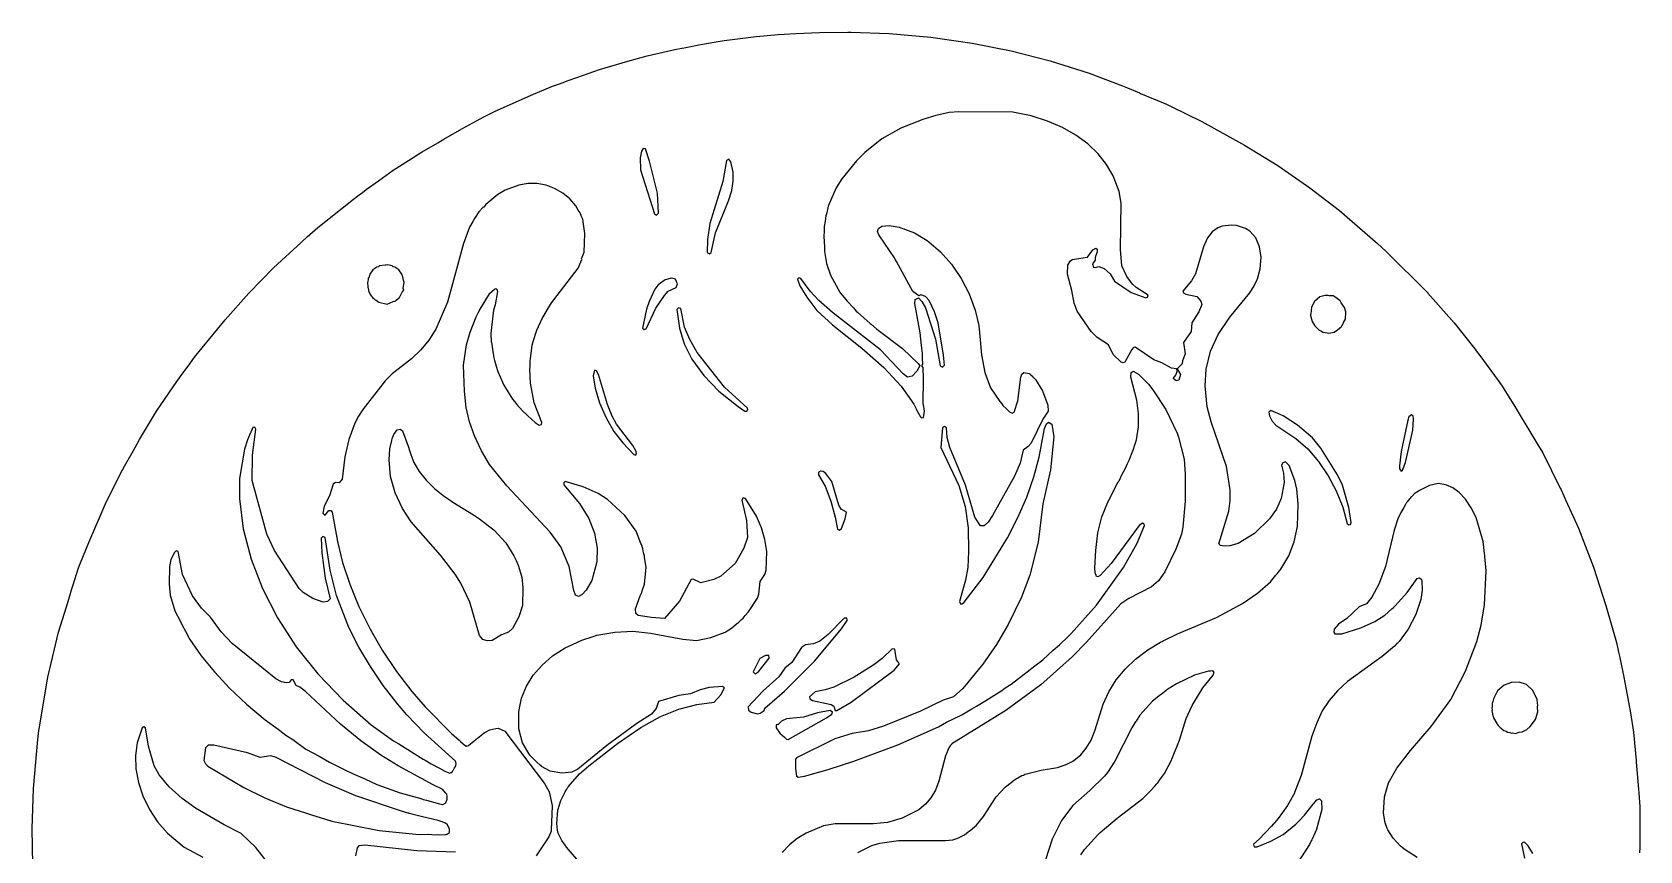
# Model space of a CAD drawing. Header units: millimetres. Extents: x 0 to 299, y 0 to 300.
# Drawn here: x 0.2 to 299.4, y 147.6 to 300 of the extents above; entities that cross this region are included whole.
import ezdxf

# ---------------------------------------------------------------- set-up
doc = ezdxf.new("R2010")
doc.units = ezdxf.units.MM
doc.layers.add('CUT', color=7, linetype='CONTINUOUS')

msp = doc.modelspace()

# ---------------------------------------------------------------- linework, layer by layer
at = {"layer": 'CUT'}
for points in [[(0.389, 141.7035), (0.1746, 151.6975), (0.3967, 159.1666), (1.2251, 168.2946), (1.4361, 169.9879), (1.4775, 170.2885), (3.0847, 179.9317), (5.0984, 188.2537), (6.5393, 192.9837), (7.1759, 195.0735), (7.5106, 196.1723), (7.7319, 196.8986), (8.8229, 200.2611), (9.1701, 201.1662), (10.7224, 204.9708), (13.9777, 212.4953), (16.9725, 218.5021), (17.3623, 219.1899), (18.7788, 221.6894), (19.3187, 222.642), (20.1573, 224.1218), (23.2998, 229.4204), (27.116, 234.9338), (28.4122, 236.7336), (28.6211, 237.0236), (29.1857, 237.8076), (30.4011, 239.4952), (36.0756, 246.4407), (40.4759, 251.368), (45.1131, 256.0861), (50.2168, 260.8314), (50.3633, 260.9645), (51.3854, 261.8928), (53.3391, 263.6058), (59.9892, 268.9124), (61.3197, 269.8886), (61.3285, 269.895), (62.3716, 270.6603), (64.6211, 272.3106), (67.396, 274.2659), (71.3828, 276.8542), (71.8688, 277.1592), (72.7713, 277.6856), (75.6758, 279.3799), (76.7891, 280.0294), (80.1734, 282.0036), (84.263, 284.2364), (86.2525, 285.1913), (93.0793, 288.2809), (97.0553, 289.9153), (98.3171, 290.3713), (99.3341, 290.7388), (99.7468, 290.8879), (101.5554, 291.5414), (105.7731, 293.012), (111.0787, 294.5504), (114.6714, 295.5441), (119.7822, 296.7247), (121.0875, 296.9795), (121.5376, 297.0674), (122.1543, 297.1877), (124.5449, 297.6543), (128.9958, 298.4425), (134.9604, 299.17), (139.0116, 299.5307), (142.3474, 299.7523), (146.7263, 299.9119), (152.0071, 299.9815), (152.5852, 299.9793), (159.7223, 299.7293), (167.4564, 299.0393), (175.169, 297.9332), (182.4158, 296.4899), (189.6716, 294.6303), (196.9058, 292.3284), (203.1447, 290.0081), (204.0274, 289.6337), (206.2759, 288.6799), (206.4929, 288.5878), (211.2935, 286.5515), (212.1674, 286.1337), (217.8663, 283.3562), (225.827, 278.961), (232.0354, 275.1261), (237.9716, 271.0194), (243.4983, 266.7527), (250.5684, 260.6627), (252.1355, 259.1994), (259.9313, 251.4303), (259.9586, 251.4023), (264.8616, 245.8415), (268.7232, 241.0269), (268.767, 240.967), (268.9761, 240.6814), (269.6433, 239.77), (273.0199, 235.1572), (273.7798, 234.0995), (276.1235, 230.3045), (277.3291, 228.314), (278.0087, 227.192), (280.2613, 223.4729), (281.34, 221.6921), (284.6069, 215.0956), (284.6207, 215.0653), (284.6878, 214.9182), (285.2745, 213.6309), (285.6492, 212.8087), (287.9906, 207.6717), (290.7978, 200.355), (293.0853, 193.2704), (295.0488, 186.3378), (295.404, 184.895), (295.4754, 184.5439), (295.6685, 183.5946), (296.362, 180.1848), (296.6891, 178.5768), (297.6854, 173.2748), (298.2416, 169.6472), (298.7395, 164.3947), (298.7649, 164.0975), (299.1968, 159.032), (299.258, 158.3137), (299.4044, 155.8471), (299.4189, 148.8614), (299.4096, 148.5313), (299.4008, 148.221), (299.3724, 147.2108)], [(153.854, 147.2525), (156.4916, 148.5716), (157.9642, 149.0108), (161.4356, 149.4914), (167.625, 149.5133), (168.1504, 149.4931), (168.6767, 149.5171), (170.1823, 149.5224), (171.574, 149.6448), (172.5028, 149.9307), (173.7396, 150.5541), (174.4066, 151.1043), (174.7764, 151.3311), (175.5571, 152.04), (175.5623, 152.0578), (175.8796, 152.3196), (177.2272, 153.9355), (179.6325, 157.6286), (181.2985, 159.4127), (183.0429, 160.8056), (183.2219, 160.9229), (184.4107, 161.5734), (184.6689, 161.6825), (184.901, 161.7806), (185.0336, 161.8366), (185.2623, 161.9333), (187.998, 162.5969), (191.0174, 163.0767), (192.6619, 163.6348), (193.5171, 164.089), (193.7161, 164.1733), (193.7839, 164.2306), (194.0953, 164.396), (195.3464, 165.4169), (196.3743, 166.675), (197.2727, 168.1799), (198.0613, 170.0848), (199.5345, 174.8534), (200.6025, 177.1971), (201.9317, 179.4074), (203.5937, 181.4075), (205.5219, 183.2786), (207.8513, 184.9974), (210.2015, 186.4168), (210.2382, 186.4368), (210.3162, 186.4793), (210.4879, 186.5728), (210.7001, 186.6884), (213.382, 188.0015), (220.591, 190.9928), (225.4892, 193.5946), (228.279, 195.5622), (230.6701, 197.6825), (231.6901, 198.9067), (231.8984, 199.1149), (232.078, 199.3722), (232.5946, 199.9922), (234.0566, 202.4762), (235.0789, 205.1088), (235.6671, 207.9548), (235.851, 212.1575), (235.5851, 214.8848), (235.2265, 216.5273), (234.1533, 219.32), (233.4804, 219.9936), (232.9558, 219.7834), (232.7109, 219.391), (233.0669, 217.9076), (233.1869, 216.1336), (232.6431, 213.1444), (231.798, 211.1487), (230.5133, 209.3565), (227.6666, 206.6565), (224.6387, 204.776), (223.0953, 204.3377), (222.109, 204.2718), (221.3391, 204.4079), (221.0348, 204.699), (222.8871, 210.7847), (223.1592, 212.7812), (223.1856, 214.7918), (222.4717, 219.1417), (219.609, 227.4278), (218.8794, 230.2582), (218.4895, 234.156), (218.6983, 237.2355), (219.4959, 240.5791), (220.9197, 243.692), (223.1075, 246.8984), (226.8233, 251.4541), (227.6615, 252.7531), (228.2242, 254.0487), (228.7322, 255.9342), (228.9038, 258.0781), (228.6194, 260.0154), (227.937, 261.6845), (226.8009, 262.9282), (226.026, 263.4115), (224.3497, 263.9833), (223.3964, 264.0776), (221.6955, 263.8837), (220.8576, 263.5596), (219.8032, 262.819), (218.9295, 261.6783), (218.2044, 260.0462), (216.7307, 255.0042), (215.9882, 253.7097), (214.3528, 251.7936), (214.4597, 251.4439), (214.8855, 251.2347), (216.981, 250.7884), (217.6893, 249.9238), (217.9198, 249.2555), (217.3514, 247.9255), (216.0094, 245.8638), (215.9267, 244.268), (214.4949, 242.2116), (214.7968, 240.0952), (214.2623, 238.8135), (214.2211, 238.221), (213.3175, 237.3307), (213.9092, 236.2531), (213.6277, 235.1844), (213.0846, 235.0567), (212.5365, 235.5109), (213.0805, 236.1047), (213.3302, 236.9824), (213.177, 237.3153), (212.2293, 237.4589), (210.4577, 238.4191), (208.9504, 238.9647), (205.4961, 241.312), (205.1773, 241.2628), (204.8499, 240.8755), (203.5729, 238.5688), (203.2589, 238.3958), (202.892, 238.5233), (201.4006, 239.9568), (200.4975, 241.749), (198.4223, 243.1405), (197.2681, 244.2327), (194.6976, 248.0356), (194.1079, 249.5109), (193.7123, 251.8607), (192.8717, 254.8966), (192.9382, 256.5774), (193.3609, 257.3549), (193.7543, 257.6617), (196.6318, 258.0668), (197.5802, 259.4796), (198.1497, 259.754), (198.3865, 259.5804), (198.4303, 259.1017), (198.0246, 258.0066), (198.0279, 257.5332), (197.5123, 256.8778), (197.7185, 256.2511), (198.0347, 256.1528), (198.7254, 256.3543), (199.7006, 255.982), (200.8346, 254.9992), (201.6135, 253.6552), (204.7207, 251.532), (207.4536, 250.5419), (207.7966, 250.6664), (207.886, 251.0202), (205.6597, 252.4637), (205.0027, 253.0839), (203.9298, 254.472), (203.0268, 256.4593), (202.7736, 259.4918), (202.8628, 268.1745), (202.507, 270.3233), (201.3865, 273.2353), (200.1293, 275.3719), (198.5642, 277.3562), (196.6706, 279.1664), (194.4387, 280.7962), (191.9429, 282.2193), (189.1539, 283.4046), (186.1155, 284.4076), (182.7392, 285.0922), (172.6618, 285.152), (170.8796, 285.002), (168.3832, 284.4435), (165.9805, 283.7223), (161.8671, 282.1246), (158.3085, 280.0913), (155.1524, 277.5545), (153.6169, 276.0193), (150.8737, 272.6868), (149.8319, 270.9942), (148.3505, 267.5661), (148.1057, 266.3319), (147.8961, 265.784), (147.7947, 264.7641), (147.6038, 263.8015), (147.61, 262.9044), (147.5159, 261.9578), (147.6297, 260.0248), (147.6357, 259.1492), (148.0148, 256.902), (148.7496, 254.7486), (150.5957, 251.4708), (151.3432, 250.6114), (151.8537, 249.9177), (153.0367, 248.6644), (153.5546, 248.069), (153.8099, 247.8453), (153.811, 247.8441), (156.1618, 245.7627), (156.3368, 245.6309), (157.3919, 244.7063), (162.2009, 241.0981), (165.0934, 238.3258), (165.4143, 237.8543), (164.8525, 236.8468), (163.9832, 235.9327), (163.1308, 235.7646), (162.2696, 236.3694), (158.0545, 240.8199), (149.1511, 247.81), (146.6279, 250.0324), (145.0139, 251.7382), (143.2292, 254.1477), (142.9044, 254.2418), (142.6113, 254.0115), (143.0825, 252.7296), (144.3612, 250.6151), (146.2586, 248.181), (149.1423, 245.5047), (154.6283, 241.1574), (158.6835, 237.5517), (161.9058, 234.0858), (164.2692, 230.7351), (164.7302, 229.8639), (164.7873, 229.6547), (165.5057, 228.3675), (165.7152, 228.1879), (166.0744, 228.2478), (166.284, 229.4152), (166.1044, 230.6724), (166.0495, 230.7305), (166.0741, 235.5245), (166.0065, 237.5821), (165.7941, 237.8734), (165.9764, 238.1841), (165.9252, 239.2467), (165.8841, 239.6572), (165.8941, 240.1848), (165.6858, 241.6428), (165.4484, 244.0188), (164.4884, 249.4532), (164.5503, 250.1886), (165.15, 250.5237), (165.7984, 249.8284), (166.4536, 248.6387), (168.3111, 242.8256), (169.2108, 237.8863), (169.6324, 237.6205), (169.9703, 237.9868), (169.8178, 239.8625), (168.8373, 245.8454), (168.151, 247.9347), (167.1115, 250.0477), (166.4307, 250.7519), (165.5588, 251.0566), (165.1939, 250.8969), (164.09, 251.6982), (161.0413, 257.3007), (160.9011, 257.5851), (160.8333, 257.683), (160.6815, 257.9619), (157.8699, 262.0603), (157.7619, 262.2779), (157.5138, 262.8924), (157.6913, 263.4152), (158.3344, 263.8405), (159.718, 263.9594), (161.531, 263.6793), (164.41, 262.6301), (166.7472, 261.1941), (167.098, 260.9462), (169.2626, 259.0905), (171.3103, 256.8054), (173.0973, 254.1471), (174.5769, 251.2843), (175.6964, 248.2375), (176.3599, 245.375), (176.5076, 244.08), (176.85, 239.8833), (177.5052, 236.6153), (178.573, 233.7454), (180.2717, 231.1997), (180.6459, 230.8133), (180.8576, 230.4986), (181.5436, 229.8863), (182.1209, 229.2902), (182.5842, 229.0636), (182.932, 229.2096), (183.6215, 231.3233), (184.1971, 235.7746), (184.4004, 236.3276), (184.7895, 236.6221), (185.759, 236.4412), (185.8785, 236.3879), (186.0857, 236.1989), (186.4042, 235.8507), (186.5259, 235.7176), (186.6345, 235.599), (186.9176, 235.2895), (188.2507, 233.2139), (189.2027, 230.5307), (189.2597, 229.4016), (188.2951, 227.9176), (186.1105, 223.4878), (185.5445, 222.8175), (184.6107, 222.1599), (184.0558, 219.7146), (182.9928, 217.3431), (178.9477, 209.9721), (178.1304, 208.7901), (177.3566, 208.0497), (176.6662, 208.05), (175.6659, 209.7061), (173.8944, 215.6774), (170.9594, 222.6602), (170.5101, 224.5466), (170.3752, 226.3131), (169.9897, 226.5774), (169.6391, 226.3183), (169.2801, 222.6836), (172.6512, 215.5866), (173.8557, 211.6632), (174.4245, 207.6808), (174.4861, 203.3111), (174.3048, 200.292), (173.9102, 197.9897), (172.7967, 193.9769), (172.9806, 193.5864), (173.311, 193.5523), (173.6456, 193.8492), (177.1941, 198.4737), (181.7491, 205.8271), (183.6602, 209.6178), (185.3003, 213.4033), (186.6143, 217.1928), (187.6351, 220.8872), (188.6268, 226.1935), (188.9673, 227.0871), (189.319, 227.3658), (189.9779, 227.005), (190.3208, 224.669), (189.7212, 218.4943), (188.3108, 212.1839), (187.4131, 205.0353), (185.8828, 198.914), (184.313, 194.7787), (181.8246, 189.6826), (179.6953, 185.9936), (177.1359, 182.3496), (173.4208, 177.7655), (171.6806, 176.2471), (169.76, 175.6147), (165.521, 173.6018), (158.6262, 170.7545), (155.8377, 169.9147), (152.781, 169.397), (149.5768, 168.4271), (142.4246, 164.8987), (142.249, 164.6106), (142.2471, 162.8966), (142.4521, 161.4847), (142.7697, 161.295), (143.923, 161.4574), (148.3451, 162.711), (153.1114, 164.2699), (161.2841, 167.3124), (168.8722, 170.6873), (170.3891, 171.5034), (173.1913, 172.906), (175.0827, 174.0283), (175.9225, 174.4801), (176.8558, 175.0805), (177.6716, 175.5646), (180.6331, 177.4497), (181.3017, 177.9405), (182.3741, 178.6304), (185.3687, 180.9259), (186.2341, 181.5612), (186.5765, 181.8518), (188.2831, 183.16), (190.2122, 184.9374), (191.3685, 185.9187), (192.9834, 187.4906), (193.5699, 188.0309), (198.2584, 193.2841), (203.3154, 200.3427), (205.844, 204.8642), (207.219, 208.1198), (207.1453, 208.4099), (206.8494, 208.5656), (206.203, 208.118), (200.9862, 201.0497), (198.9721, 198.8252), (198.5329, 198.5872), (198.2662, 198.6645), (198.0213, 199.3354), (197.9851, 200.2354), (198.1352, 203.4583), (198.5578, 206.801), (199.2782, 209.7426), (200.3717, 212.5079), (202.3008, 216.253), (202.5043, 216.4837), (203.0731, 217.6651), (203.6987, 218.8034), (204.0704, 219.6885), (204.4435, 220.4129), (204.7963, 221.4176), (205.1804, 222.3324), (205.3514, 222.9984), (205.7442, 224.1169), (206.0969, 226.4869), (206.0957, 228.9654), (205.7986, 231.4502), (204.6893, 235.7493), (204.7252, 236.6501), (205.0914, 236.8978), (206.094, 236.3298), (207.9376, 234.4541), (208.7504, 233.3921), (211.1851, 229.7145), (213.2893, 225.3522), (213.5651, 224.6138), (214.5971, 220.5134), (214.8074, 217.6756), (214.8074, 212.651), (214.3815, 207.8394), (214.0753, 206.5305), (213.0201, 203.7297), (210.9876, 199.4851), (209.8524, 197.8524), (208.4961, 196.7494), (204.303, 194.5791), (202.7911, 193.5426), (196.4383, 186.4143), (193.7671, 183.6823), (187.9026, 178.4792), (181.4206, 173.6787), (171.3694, 167.4757), (171.2897, 167.3801), (171.196, 167.323), (171.1157, 167.1715), (170.8691, 166.8757), (170.1731, 165.2815), (168.9424, 160.5165), (168.2977, 158.8576), (167.4417, 157.4509), (166.4492, 156.2765), (165.2076, 155.2173), (162.0931, 153.6717), (159.3731, 152.8762), (156.7777, 152.5745), (149.6414, 152.6315), (147.4941, 152.2165), (144.2365, 150.8353), (142.5623, 149.847), (141.1228, 148.6684), (139.7925, 147.2464)], [(102.6446, 144.7038), (99.6537, 148.268), (99.5217, 148.4461), (99.4244, 148.5773), (99.1866, 148.8981), (98.7425, 149.4969), (98.101, 150.8532), (97.9589, 151.4372), (97.8548, 152.678), (98.0424, 155.119), (98.1339, 155.5053), (98.2165, 155.7758), (98.241, 155.856), (98.267, 155.9412), (98.5676, 156.9258), (99.3844, 158.5675), (99.6674, 159.0312), (99.7777, 159.2118), (99.8553, 159.3389), (99.9437, 159.4838), (102.0675, 161.9028), (103.7706, 163.3949), (109.1003, 167.5569), (113.4826, 170.559), (117.1551, 172.6067), (120.5294, 173.9636), (123.8808, 174.8404), (127.1304, 175.2288), (128.3723, 176.5921), (129.0582, 177.8884), (128.6846, 178.1678), (126.16, 177.957), (124.5009, 177.5568), (122.72, 176.8275), (120.5119, 176.4692), (116.7724, 175.3672), (116.3306, 174.0614), (115.454, 173.025), (112.7382, 171.295), (107.1356, 167.1681), (101.7637, 162.8028), (100.6191, 162.2467), (98.7865, 162.0633), (96.5727, 162.4101), (94.9981, 163.2872), (94.9926, 163.292), (94.9687, 163.313), (94.7358, 163.518), (94.1165, 164.063), (92.8046, 165.414), (91.4584, 167.6566), (90.7902, 170.2831), (90.7615, 173.4698), (90.7942, 173.7689), (90.8019, 173.8388), (90.8032, 173.8505), (90.8035, 173.8531), (91.2487, 175.9846), (92.1602, 178.2033), (93.451, 180.2874), (95.092, 182.1659), (97.0405, 183.8734), (99.3901, 185.3664), (100.7253, 186.011), (102.465, 186.7783), (104.6005, 187.4921), (105.2946, 187.7161), (108.6244, 188.3128), (112.0075, 188.4643), (115.2724, 188.1047), (121.2993, 186.9958), (123.8089, 186.7593), (126.522, 187.2662), (129.1447, 188.3022), (130.3231, 189.0129), (131.261, 189.8264), (131.7336, 190.1614), (132.1985, 190.6394), (132.4991, 190.9001), (132.8965, 191.3573), (132.9067, 191.3677), (132.911, 191.3739), (133.5022, 192.0539), (135.1594, 194.6079), (135.4336, 195.3493), (135.7093, 197.7116), (136.5243, 198.988), (136.8063, 199.846), (136.9141, 203.3226), (136.5572, 205.5046), (135.9195, 207.6785), (134.9725, 209.8758), (132.9643, 213.1362), (132.4944, 213.2674), (132.2598, 212.8742), (133.1454, 209.0865), (133.2941, 205.8853), (132.6225, 203.9209), (131.0416, 201.0903), (128.3405, 198.7206), (127.0493, 198.0556), (124.6247, 197.4753), (123.2272, 198.1562), (122.865, 198.0773), (120.6645, 194.0745), (117.8669, 190.8294), (115.4286, 190.9814), (112.9873, 191.3826), (112.5413, 191.7317), (112.4629, 192.6448), (113.365, 195.0715), (113.6322, 195.6645), (113.6947, 195.9586), (114.169, 197.2346), (114.4379, 200.3542), (114.1383, 202.1703), (114.138, 202.5177), (113.9913, 203.0612), (113.873, 203.7778), (113.6258, 204.4148), (113.5745, 204.6047), (113.4841, 204.7796), (112.6006, 207.0555), (110.4995, 209.9791), (107.2683, 212.9994), (105.5211, 214.0768), (102.752, 215.3283), (99.3769, 216.3072), (99.1265, 216.0926), (99.1486, 215.7296), (102.0586, 212.2455), (103.7978, 209.4651), (104.8555, 206.7064), (105.3363, 203.9116), (105.2736, 201.3511), (104.3494, 197.9037), (103.2728, 196.08), (102.5776, 195.3169), (101.8946, 194.9034), (101.3126, 195.1604), (101.0002, 196.0348), (100.161, 200.5189), (98.5977, 204.1712), (96.5929, 206.912), (88.5351, 215.5095), (85.3243, 219.5005), (83.804, 222.0247), (82.5172, 224.8078), (81.5769, 227.447), (80.9754, 230.0939), (80.6425, 233.1186), (80.4926, 237.9988), (81.0383, 241.7415), (81.705, 244.161), (82.834, 247.0054), (83.0742, 247.4793), (83.1876, 247.703), (83.2385, 247.8032), (83.394, 248.1101), (85.2772, 251.2575), (85.301, 251.2872), (85.3016, 251.2879), (85.3179, 251.3083), (85.3598, 251.3605), (86.2164, 252.1596), (86.4571, 252.2697), (86.687, 252.1564), (86.7787, 251.681), (86.365, 249.2407), (86.0306, 248.2138), (85.5218, 243.9632), (85.6116, 242.2869), (85.6929, 242.2923), (85.9327, 240.5021), (85.937, 240.3942), (85.9656, 240.2569), (86.0534, 239.6013), (86.2529, 238.8777), (86.39, 238.2194), (86.5417, 237.8302), (86.8283, 236.7909), (87.7028, 234.8504), (87.9424, 234.2353), (88.2781, 233.7388), (89.5992, 231.6753), (89.9664, 231.2412), (90.3686, 230.6462), (90.9028, 230.1345), (91.5293, 229.3941), (92.2653, 228.725), (92.3294, 228.6509), (92.446, 228.5607), (93.784, 227.3444), (94.563, 226.7896), (95.0116, 226.9197), (95.0672, 227.2852), (93.6371, 230.9628), (92.9193, 234.6418), (92.8364, 237.2191), (92.8566, 237.7727), (92.8688, 238.1084), (92.8948, 238.8229), (92.9078, 239.1806), (93.2735, 241.6824), (93.4488, 242.4006), (94.0998, 244.5253), (95.0906, 246.6965), (96.8677, 249.598), (97.2877, 250.1698), (101.8059, 256.0566), (102.4645, 257.6431), (102.446, 257.7842), (102.9201, 259.0174), (103.0626, 262.4963), (102.7509, 264.6792), (102.7431, 264.7595), (102.7371, 264.776), (102.6833, 265.1531), (102.4135, 265.6728), (102.1716, 266.3429), (101.8078, 266.8394), (101.3934, 267.6376), (100.2518, 268.9551), (98.9281, 270.0218), (97.406, 270.8916), (95.8532, 271.468), (94.1229, 271.8), (92.4265, 271.8), (90.7462, 271.4831), (88.2343, 270.5723), (86.828, 269.735), (84.6423, 267.8711), (84.2497, 267.4252), (84.1402, 267.3698), (83.3209, 266.548), (82.4857, 265.3128), (82.188, 264.7085), (81.5594, 263.6466), (80.4514, 260.6558), (77.4827, 249.6876), (75.2982, 244.6599), (74, 242.632), (72.521, 240.8168), (70.7965, 239.1785), (67.1707, 236.3899), (65.8788, 235.0709), (61.6987, 229.7296), (60.9416, 228.5201), (60.2304, 227.1815), (59.1074, 224.1609), (58.402, 220.9271), (57.8488, 216.7388), (57.32, 216.0692), (56.6354, 216.1687), (56.2171, 215.8034), (55.5143, 213.6553), (54.5039, 211.7169), (54.2596, 210.4247), (54.6848, 210.0747), (55.4158, 210.9588), (55.7732, 210.9223), (56.0434, 210.6518), (56.9951, 205.1622), (57.9495, 201.2604), (59.292, 197.2063), (60.0558, 195.3583), (60.0588, 195.3496), (60.064, 195.3385), (60.9931, 193.0902), (63.023, 188.9724), (65.3522, 184.9129), (67.9787, 180.9745), (70.8161, 177.2125), (73.3404, 174.3917), (78.2393, 169.4031), (79.6342, 168.1795), (79.801, 168.0216), (79.8881, 167.9568), (80.849, 167.1139), (81.0078, 167.1235), (81.0929, 167.0602), (81.4009, 167.1543), (82.4383, 168.0796), (84.3163, 169.5638), (85.3757, 170.1064), (86.4901, 170.3611), (86.8929, 170.4132), (88.1526, 169.8465), (95.5611, 160.1026), (96.4229, 158.5711), (96.9753, 156.0098), (96.9829, 155.8621), (96.7986, 151.4772), (96.7545, 151.2647), (96.3199, 150.1785), (93.9583, 146.6638)], [(257.9687, 146.3626), (255.7103, 147.7834), (254.8755, 148.431), (253.5064, 149.9186), (252.5013, 151.4801), (252.3991, 151.7135), (251.9871, 152.8124), (251.7189, 154.5718), (251.8956, 157.6172), (252.6211, 160.2341), (254.1672, 162.9746), (256.7291, 166.2635), (260.5995, 170.7353), (264.2065, 175.776), (266.9655, 180.9974), (269.0527, 186.5692), (269.8638, 189.5742), (270.4849, 193.3623), (270.8135, 199.676), (270.5529, 202.3674), (270.5444, 202.5832), (270.4978, 202.937), (270.2818, 205.1689), (268.9223, 209.6147), (268.0082, 211.4485), (266.9434, 213.0549), (265.7934, 214.2606), (264.6125, 215.1619), (263.2882, 215.723), (261.873, 215.9393), (260.2814, 215.604), (258.3994, 214.6688), (258.2372, 214.5498), (257.4355, 214.0041), (257.3416, 213.8925), (257.2869, 213.8524), (257.0008, 213.534), (256.8568, 213.4801), (256.1321, 212.5674), (255.979, 212.3971), (255.9397, 212.3251), (255.8926, 212.2658), (255.7727, 212.0194), (255.4892, 211.5006), (254.9346, 210.5669), (254.8043, 210.247), (254.4325, 209.5663), (253.6898, 207.2866), (252.0914, 200.5134), (250.8337, 197.2196), (249.5066, 194.8031), (248.5534, 193.5399), (247.1993, 192.9986), (244.8679, 190.8424), (243.3117, 189.7665), (242.5519, 188.8234), (242.4388, 188.2814), (242.6242, 187.9785), (243.9219, 187.9601), (247.4991, 189.0763), (250.1001, 190.2725), (251.964, 191.4302), (253.2583, 192.651), (253.4782, 192.8305), (253.7833, 193.1461), (254.5203, 193.8413), (256.1106, 195.6425), (257.976, 198.285), (258.4072, 198.389), (258.7575, 198.0564), (258.8346, 197.8507), (258.8872, 196.122), (258.6505, 194.3566), (257.7117, 191.5763), (256.3168, 188.8521), (254.5936, 186.5642), (254.4197, 186.3798), (254.3021, 186.2551), (254.2102, 186.1577), (253.7687, 185.6894), (251.428, 183.7516), (245.0101, 179.1256), (243.116, 177.3816), (241.575, 175.5398), (240.3027, 173.6094), (239.2713, 171.4239), (238.3823, 168.9019), (236.3781, 161.6049), (235.2921, 158.7346), (235.1684, 158.4387), (235.1665, 158.4342), (235.138, 158.366), (235.1144, 158.3097), (233.8053, 156.0439), (232.9199, 154.7166), (232.0864, 153.5811), (232.0194, 153.5032), (231.7853, 153.2311), (231.3457, 152.72), (231.237, 152.5937), (230.8747, 152.1726), (228.5663, 149.7297), (227.4877, 148.8058), (227.6169, 148.3244), (228.1943, 148.3384), (230.7297, 149.3802), (233.0476, 150.6099), (235.3693, 152.5399), (235.8778, 153.0573), (235.9347, 153.1045), (236.0013, 153.1831), (237.0085, 154.2079), (238.599, 156.2463), (238.6964, 156.3612), (238.7808, 156.4608), (238.9072, 156.6098), (239.3164, 157.0923), (239.8184, 157.2594), (240.1552, 156.8743), (240.2167, 155.2826), (239.2627, 151.6168), (239.2509, 151.5811), (239.2486, 151.5744), (239.2483, 151.5733), (239.2458, 151.5659), (238.4198, 149.7443), (238.3568, 149.6169), (238.3447, 149.5923), (238.2682, 149.4377), (237.9289, 148.7513), (235.6512, 145.224)], [(195.3622, 146.8601), (196.0338, 147.8538), (198.5251, 150.5768), (198.7592, 150.8051), (198.8495, 150.8932), (198.8738, 150.917), (198.9443, 150.9858), (202.1112, 153.6635), (206.9222, 157.2889), (207.9018, 158.3362), (208.267, 158.6648), (209.0593, 159.5737), (209.4881, 160.0322), (209.7137, 160.2622), (210.0081, 160.7311), (210.9415, 161.987), (211.6213, 163.3011), (212.0215, 163.9387), (212.2508, 164.5181), (212.3108, 164.6341), (212.4129, 164.9278), (213.7067, 168.197), (214.9977, 172.2189), (216.0608, 174.6481), (218.073, 177.8922), (218.6216, 178.598), (220.014, 180.2647), (220.1865, 180.8385), (220.0367, 180.9264), (220.0373, 180.9914), (219.9213, 180.9941), (219.7846, 181.0744), (219.4896, 181.0041), (219.1453, 181.012), (216.5432, 180.2514), (213.1941, 178.6676), (211.5885, 177.685), (210.32, 176.6884), (210.2584, 176.6495), (210.1885, 176.5852), (208.7079, 175.4219), (206.3681, 172.85), (205.6592, 171.7179), (205.5472, 171.5765), (205.446, 171.3774), (204.8693, 170.4563), (201.7244, 164.2874), (200.3462, 162.13), (199.7924, 161.5016), (197.02, 158.7895), (193.873, 156.0088), (191.739, 153.1996), (190.0316, 149.7569), (187.4993, 141.8592)], [(45.1792, 143.8895), (41.8192, 148.2046), (39.0785, 150.8317), (35.9319, 152.3949), (30.5608, 155.4866), (28.0686, 157.3184), (25.7032, 159.503), (23.8442, 161.7516), (22.8775, 163.4118), (21.8585, 167.0392), (21.292, 170.4967), (20.9858, 170.6418), (20.6594, 170.4604), (19.6945, 167.7043), (19.3992, 165.3468), (19.4856, 162.8638), (19.9553, 160.3155), (20.7816, 157.796), (21.9884, 155.291), (23.4871, 152.9717), (25.3435, 150.8778), (28.4582, 148.263), (31.9531, 146.3655)], [(78.9928, 147.3507), (71.7742, 147.5753), (62.1082, 148.622), (60.9819, 148.507), (60.6444, 148.103), (60.3622, 146.6578)], [(279.5052, 147.0537), (278.6498, 148.4871), (278.0319, 149.1301), (277.7159, 149.2146), (277.3936, 148.8506), (277.9371, 146.1949)]]:
    msp.add_lwpolyline(points, dxfattribs=at)
for points in [[(113.5816, 277.8359), (113.329, 276.5733), (113.4213, 274.3632), (115.985, 266.1773), (116.4137, 265.9252), (116.7407, 266.2999), (116.591, 270.0287), (115.1019, 275.9742), (114.357, 278.2604), (113.8982, 278.3443)], [(130.2424, 275.837), (129.8636, 276.3452), (129.4067, 276.082), (128.7393, 272.1655), (126.292, 264.3511), (125.8743, 261.3536), (125.842, 258.9723), (126.2307, 258.7306), (126.57, 258.9895), (127.3817, 262.5929), (129.8021, 268.5699), (130.4014, 270.5186), (130.6613, 272.2523), (130.635, 273.9404)], [(65.9881, 256.6198), (65.902, 256.5989), (64.833, 256.4609), (64.6386, 256.2925), (64.3281, 256.2172), (63.5984, 255.7069), (63.0281, 254.9215), (62.8933, 254.4463), (62.7342, 254.2028), (62.7235, 253.8481), (62.5946, 253.394), (62.6858, 252.6002), (62.6818, 252.4657), (62.7122, 252.3711), (62.7662, 251.9011), (62.8632, 251.7294), (62.9004, 251.4937), (63.0437, 251.3386), (63.1136, 251.1207), (63.3566, 250.8566), (63.5018, 250.5997), (63.7909, 250.3845), (64.0008, 250.1563), (64.2189, 250.0658), (64.7194, 249.6931), (66.2286, 249.3525), (67.4004, 249.8415), (67.7182, 249.9141), (67.8507, 250.0294), (67.8778, 250.0407), (68.3719, 250.4829), (68.519, 250.6109), (68.7091, 250.9656), (69.0635, 251.5991), (69.329, 251.9497), (69.2619, 252.2322), (69.4141, 253.4075), (69.3075, 253.7803), (69.1929, 254.4444), (69.0778, 254.5839), (68.9813, 254.9215), (68.411, 255.7069), (67.6813, 256.2172), (67.3868, 256.2872), (67.1765, 256.4609), (66.3367, 256.6551), (66.0147, 256.6135)], [(120.2688, 253.1082), (119.9232, 253.9788), (119.1536, 254.1948), (117.9759, 253.8621), (116.6864, 252.9143), (116.0823, 252.1396), (115.0001, 249.8614), (114.5222, 248.4018), (113.7862, 244.9009), (114.0711, 244.6215), (114.4764, 244.769), (116.2555, 248.606), (117.8528, 250.9676), (118.5785, 251.7444), (120.0774, 252.471)], [(122.9481, 239.1199), (125.1743, 236.0661), (128.0119, 233.1401), (131.5707, 230.2687), (132.8248, 229.4042), (133.2219, 229.4152), (133.4002, 229.6933), (133.3007, 230.0083), (129.0614, 233.8643), (123.9329, 240.3735), (122.5986, 242.7692), (121.6085, 245.0493), (120.9013, 248.5259), (120.4976, 248.6739), (120.1992, 248.3223), (120.6572, 244.8888), (121.5255, 241.9574)], [(240.8717, 250.966), (239.8365, 250.7172), (238.8633, 249.8296), (238.2876, 248.7683), (238.1649, 247.5501), (238.126, 247.3816), (238.1428, 247.3303), (238.1306, 247.2096), (238.4217, 246.1272), (238.9415, 245.2783), (239.3276, 244.9027), (239.356, 244.8601), (239.4066, 244.8259), (239.6451, 244.5939), (240.1536, 244.3208), (240.3914, 244.1599), (240.4781, 244.1464), (240.5073, 244.1307), (241.5033, 243.9417), (242.4909, 244.1141), (242.76, 244.3199), (242.8493, 244.3466), (243.8487, 245.131), (243.8718, 245.1701), (243.9174, 245.2049), (244.1349, 245.614), (244.2825, 245.8631), (244.2889, 245.9036), (244.6249, 246.5355), (244.6874, 247.9186), (244.439, 248.7028), (243.8235, 249.5919), (243.6215, 249.9608), (242.644, 250.7144), (242.5131, 250.7406), (242.3206, 250.8751), (241.6206, 250.919), (241.3916, 250.9648), (241.3012, 250.939)], [(107.2539, 230.6425), (105.5776, 236.2701), (105.1885, 236.9586), (104.8592, 237.0484), (104.6197, 235.9708), (104.949, 233.7257), (105.7871, 230.9718), (107.0144, 228.158), (108.4513, 225.6435), (110.1276, 223.5182), (112.193, 221.3629), (112.4924, 221.2432), (112.672, 221.4827), (112.6121, 221.9317), (111.9835, 223.0392), (108.9602, 227.0205), (108.122, 228.4872)], [(230.7175, 229.5698), (230.3489, 229.2531), (230.5108, 228.5324), (230.9974, 227.5879), (231.6718, 226.7981), (235.3962, 224.3294), (237.6056, 222.3869), (239.5923, 220.0653), (241.3998, 217.4097), (242.887, 214.584), (244.1224, 211.5756), (244.9549, 208.5032), (245.2276, 208.2619), (245.5513, 208.3276), (245.7052, 208.6937), (245.2225, 211.5108), (244.1006, 215.6492), (243.1208, 217.5496), (240.0254, 222.5506), (238.4734, 224.46), (235.6695, 226.8195), (233.0137, 228.5491)], [(254.9787, 218.2498), (255.2182, 218.4294), (255.8169, 219.8962), (257.134, 225.9129), (257.2837, 228.0083), (257.2238, 228.5172), (256.8945, 228.7267), (256.4156, 228.3376), (256.236, 227.7688), (254.9787, 221.9317), (254.6794, 219.2376), (254.7093, 218.6988)], [(39.4769, 207.5367), (40.9186, 201.8886), (43.0194, 196.3849), (45.852, 190.9231), (49.3336, 185.5803), (53.3693, 180.506), (58.0799, 175.6149), (63.3048, 171.0483), (67.4436, 168.0716), (68.3176, 167.5324), (68.404, 167.4713), (72.9613, 164.6418), (73.3329, 164.4382), (74.4642, 163.7402), (75.99, 162.9826), (77.0053, 162.4264), (77.8954, 162.0571), (78.1934, 162.1329), (78.2802, 162.1281), (78.5493, 162.5956), (78.6136, 162.6551), (78.646, 162.7635), (78.783, 163.0015), (78.9546, 163.2652), (78.9736, 163.3326), (79.005, 163.3872), (79.0083, 163.4559), (79.1157, 163.837), (79.0383, 164.0723), (79.0432, 164.1729), (78.9894, 164.2208), (78.9728, 164.2713), (73.138, 169.5112), (73.1352, 169.5139), (69.9165, 172.8836), (68.155, 174.9131), (65.5285, 178.3246), (63.1275, 181.8673), (60.9655, 185.5024), (59.1027, 189.1706), (56.8212, 195.0888), (55.6205, 199.804), (54.7073, 205.8769), (54.2903, 206.0798), (53.9809, 205.7776), (54.0918, 203.0777), (54.7416, 198.3191), (55.6477, 194.4618), (55.1509, 193.9694), (54.3433, 193.8832), (52.4416, 194.5334), (50.5939, 195.6841), (49.8738, 196.4028), (45.2868, 203.5098), (43.8449, 206.5125), (41.0993, 216.5041), (41.1593, 221.2212), (41.8383, 226.0798), (41.6168, 226.4191), (41.2458, 226.3999), (40.2269, 224.095), (39.7135, 222.3467), (38.7961, 216.8732), (38.7674, 213.0946)], [(70.3874, 222.0836), (70.68, 221.3831), (71.2107, 219.8965), (72.2406, 218.1692), (73.5108, 216.5781), (75.0524, 215.0401), (76.9169, 213.5616), (77.4342, 213.2318), (77.8542, 212.9267), (77.9351, 212.8638), (77.9738, 212.8398), (78.4978, 212.4592), (82.3284, 210.1114), (83.4326, 209.4074), (86.185, 207.2864), (88.3658, 204.9177), (89.8522, 202.5124), (90.2708, 201.6506), (90.6565, 200.7541), (91.3218, 198.5197), (91.4788, 196.5137), (91.4142, 193.2689), (90.7662, 191.1515), (89.5974, 188.9931), (88.8306, 188.2551), (87.5331, 187.7847), (85.7974, 186.7403), (84.8695, 186.6411), (84.0843, 186.9287), (83.4452, 187.6309), (81.6492, 193.8522), (79.973, 197.3848), (78.9033, 199.1062), (76.2094, 202.6288), (70.7092, 208.8241), (69.1181, 211.2861), (67.7305, 214.2394), (66.9052, 217.2587), (66.604, 220.3655), (66.7529, 222.3899), (67.0922, 223.942), (67.0972, 223.9599), (67.1063, 223.9926), (67.2088, 224.3582), (67.2349, 224.4514), (67.3511, 224.7944), (67.4826, 225.0722), (68.1279, 225.9639), (68.7012, 226.0604), (69.1241, 225.741), (70.138, 222.9011)], [(150.3265, 211.9189), (149.0088, 216.305), (147.8996, 217.8038), (147.4054, 218.2141), (146.8909, 218.2592), (146.5703, 217.9929), (146.5354, 217.5562), (147.759, 215.4476), (148.8177, 212.6701), (149.6671, 209.6681), (150.0547, 207.4716), (150.468, 207.2689), (150.8075, 207.5822), (151.5322, 209.3813), (151.749, 210.6393), (150.7295, 211.208)], [(55.5181, 164.0988), (58.1008, 162.799), (58.2807, 162.7026), (58.3972, 162.6498), (59.7886, 161.9495), (62.0812, 160.9802), (64.3529, 159.9506), (68.6976, 158.3736), (72.4928, 157.2995), (72.954, 157.1447), (73.5701, 156.9946), (75.9697, 156.3156), (76.6218, 156.2286), (77.1485, 156.4886), (77.4041, 157.1698), (77.3923, 157.6733), (77.4394, 157.7726), (77.3816, 158.0966), (77.1587, 158.3123), (76.7923, 158.7613), (76.7607, 158.7785), (76.6202, 159.0016), (74.8228, 159.8328), (68.2978, 163.3824), (65.0717, 165.3805), (61.3514, 168.0679), (57.5714, 171.1284), (51.0328, 177.2492), (50.0256, 178.0607), (49.2965, 178.3554), (48.775, 179.3884), (48.3765, 179.4275), (47.9828, 178.9232), (47.4582, 178.8274), (46.5932, 179.02), (45.5329, 179.5801), (37.4018, 186.15), (35.3756, 188.3551), (33.3434, 191.105), (31.7093, 192.773), (30.0474, 195.0436), (28.1559, 199.0061), (27.3794, 203.2747), (26.9971, 203.4097), (26.6519, 203.1105), (25.9764, 201.7898), (25.7123, 200.4982), (25.6834, 197.191), (25.8581, 195.1961), (26.751, 192.275), (27.7912, 190.2723), (28.1401, 189.4399), (28.7428, 188.4403), (29.5344, 186.9164), (31.6384, 183.8799), (34.1114, 180.8717), (36.9292, 177.8462), (40.0641, 174.8894), (43.5442, 171.9494), (45.9357, 170.2425), (47.4073, 169.127), (48.6652, 168.2944), (51.1416, 166.527), (53.6157, 165.2016)], [(135.6614, 173.1989), (136.4097, 173.7078), (136.536, 174.1372), (140.2242, 177.3097), (145.7978, 182.913), (150.7944, 188.9266), (151.8985, 190.4411), (151.8, 190.8999), (151.3004, 190.9081), (148.3274, 187.8434), (146.8, 186.6006), (145.6196, 186.1071), (144.1191, 185.9132), (143.3593, 185.4451), (141.5784, 182.621), (140.2891, 181.5712), (139.1322, 179.9357), (136.2219, 177.3543), (133.4133, 174.3158), (133.5073, 174.0676), (133.5061, 174.067), (133.5061, 173.7677), (134.015, 173.4085), (135.1824, 173.1091)], [(134.7483, 180.5104), (135.2859, 180.8431), (137.3682, 183.427), (137.3029, 183.9206), (136.6563, 183.9461), (135.6358, 183.4093), (134.4003, 180.9062)], [(152.6025, 175.2263), (160.623, 181.1867), (161.6019, 182.3928), (161.0569, 183.16), (160.739, 185.1376), (160.2521, 185.1798), (158.4132, 183.3809), (156.8677, 182.1963), (153.1657, 179.8768), (149.3717, 178.0568), (147.8051, 177.5158), (145.8932, 177.1506), (144.8603, 176.271), (144.8965, 175.8455), (145.4532, 175.5545), (148.8787, 174.7873), (149.3665, 174.4813), (149.6332, 173.7302), (149.9628, 173.6993)], [(271.9044, 173.7935), (271.8982, 173.6501), (271.9617, 173.3812), (272.0583, 172.686), (272.1788, 172.4632), (272.2034, 172.359), (272.7755, 171.2727), (272.8884, 171.151), (273.0214, 170.9051), (273.4493, 170.5465), (273.5999, 170.3842), (273.7414, 170.3017), (274.1202, 169.9842), (274.5346, 169.8393), (274.802, 169.6834), (275.1933, 169.609), (275.5325, 169.4903), (275.7051, 169.5115), (276.2763, 169.4028), (276.9502, 169.6646), (277.5433, 169.7375), (278.3832, 170.1409), (279.0028, 170.7003), (280.0108, 172.0133), (280.4563, 173.4401), (280.3973, 174.3037), (280.4119, 174.3738), (280.3986, 174.3947), (280.4137, 174.6964), (280.3444, 175.0767), (280.2927, 175.8331), (279.4691, 177.4957), (278.3339, 178.5165), (276.9771, 178.9975), (275.5074, 178.937), (274.1411, 178.3888), (272.9505, 177.3423), (272.171, 175.8783), (272.0857, 175.373), (271.9575, 175.0035), (271.9344, 174.4772), (271.8659, 174.0711)], [(148.7001, 173.6968), (146.3629, 173.2405), (143.7704, 172.452), (140.573, 172.1725), (139.6274, 171.7274), (138.968, 171.0525), (138.9242, 171.0736), (138.6847, 171.0138), (138.6847, 170.4749), (139.3732, 169.4572), (140.2322, 168.738), (140.5812, 168.369), (140.9117, 168.2903), (148.0095, 172.3632), (149.034, 173.0354), (149.1346, 173.4173)], [(34.0134, 167.2466), (32.9288, 167.2579), (32.4341, 166.7306), (32.1519, 164.3626), (32.4283, 163.7417), (32.8931, 163.3252), (39.5915, 159.3404), (43.471, 157.4611), (47.5015, 155.79), (51.2667, 154.5932), (52.3611, 154.2104), (52.9653, 154.0533), (55.9519, 153.104), (64.7358, 151.3472), (72.2156, 150.6284), (73.9753, 150.655), (75.2065, 150.5697), (75.611, 150.5897), (75.9215, 150.569), (77.168, 150.599), (77.3457, 150.7059), (77.468, 150.7077), (77.5957, 150.8035), (77.6169, 150.8088), (77.6428, 150.8388), (77.8336, 150.982), (77.83, 151.6079), (77.4875, 152.3999), (77.1412, 152.7092), (76.6034, 152.8999), (76.5071, 152.9711), (76.1247, 153.0697), (75.7168, 153.2144), (72.8431, 153.9163), (70.3769, 154.5526), (70.3101, 154.5698), (70.1747, 154.6047), (68.9062, 154.932), (60.3988, 157.824), (54.7992, 160.2027), (45.4866, 165.0198), (44.5533, 165.257), (42.5843, 164.9714), (40.2281, 165.8357)]]:
    msp.add_lwpolyline(points, close=True, dxfattribs=at)

doc.saveas('drawing.dxf')
